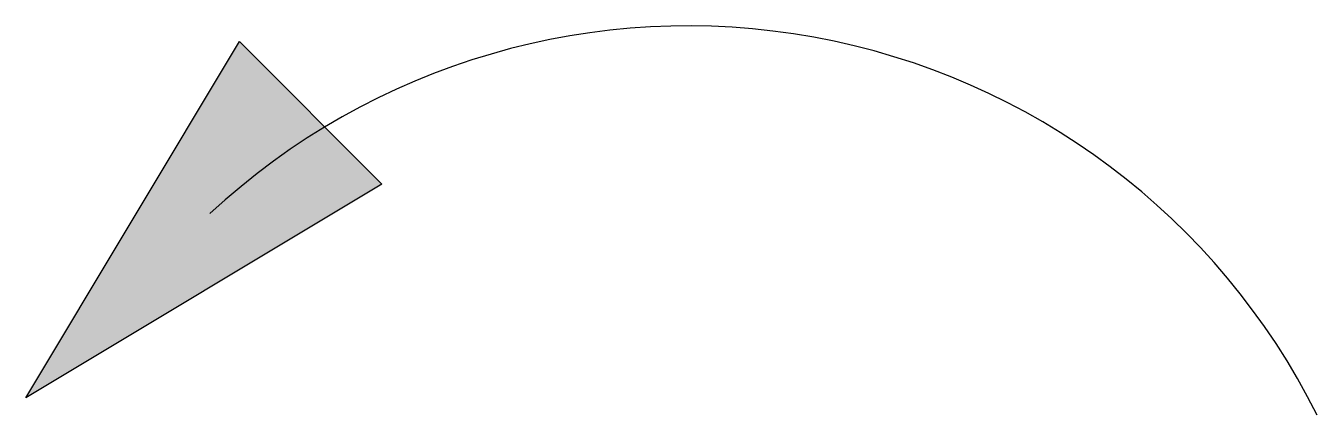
# Model space of a CAD drawing. Extents: x 3996.59 to 4003, y 1370 to 1371.93.
import ezdxf

# ---------------------------------------------------------------- set-up
doc = ezdxf.new("R2010")
doc.units = 0
doc.header["$LTSCALE"] = 10
doc.header["$MEASUREMENT"] = 0
doc.layers.get('0').update_dxf_attribs({"linetype": 'CONTINUOUS'})

msp = doc.modelspace()

# ---------------------------------------------------------------- linework, layer by layer
msp.add_lwpolyline([(4003, 1370, 0.5), (3997.5, 1371)], format="xyb")
msp.add_lwpolyline([(3997.6464, 1371.8536), (3998.3536, 1371.1464), (3996.5858, 1370.0858), (3997.6464, 1371.8536)], close=True)
msp.add_solid([(3996.5858, 1370.0858), (3997.6464, 1371.8536), (3998.3536, 1371.1464)])

doc.saveas('drawing.dxf')
